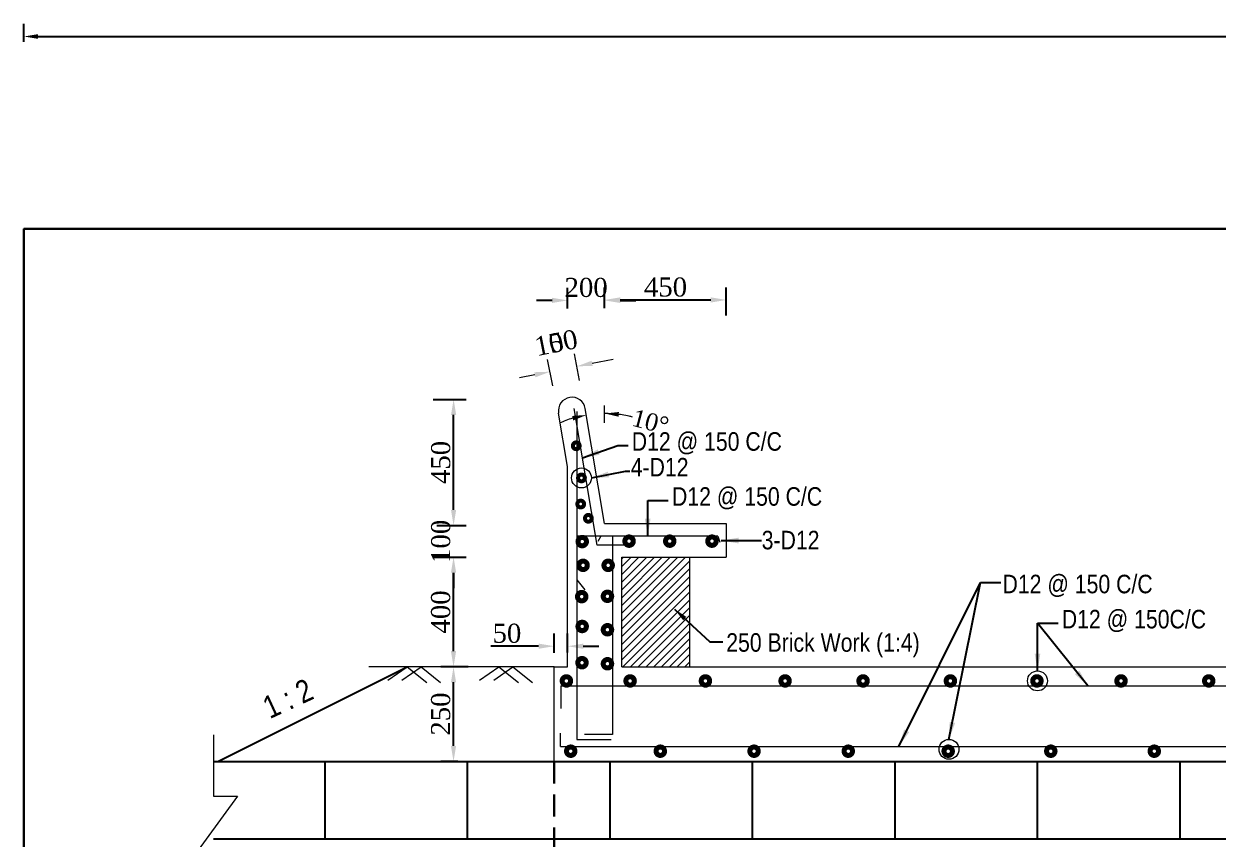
# Model space of a CAD drawing. Header units: metres. Extents: x -2434 to 11656, y -15288 to 8109.
# Drawn here: x 2314.7 to 2349.18, y -13475.91 to -13452.37 of the extents above; entities that cross this region are included whole.
import ezdxf

# ---------------------------------------------------------------- set-up
doc = ezdxf.new("R2010")
doc.units = ezdxf.units.M
doc.linetypes.add('DASHEDX2', pattern=[38.1, 25.4, -12.7])
doc.layers.add('Blocks', color=11, linetype='Continuous', lineweight=9)
doc.layers.add('Layer1', color=7, linetype='Continuous', lineweight=13)
doc.styles.get("Standard").update_dxf_attribs({"font": 'times.ttf'})
doc.styles.add('TIMES', font='ARIALN.TTF')
doc.dimstyles.get("Standard").update_dxf_attribs({"dimtxt": 0.5, "dimasz": 0.4075, "dimexe": 0.364, "dimexo": 0.219, "dimgap": 0.09, "dimtad": 0, "dimdec": 0, "dimlfac": 1000, "dimzin": 0, "dimdsep": 46, "dimtxsty": 'Standard', "dimcen": 0.09, "dimadec": 0, "dimazin": 0, "dimtfac": 1, "dimtdec": 0, "dimtofl": 0, "dimtmove": 0, "dimatfit": 3, "dimfxl": 1, "dimtolj": 1, "dimtzin": 0, "dimarcsym": 0})
pattern_1 = [(45, (3902.54013, -9633.53745), (-0.1122532015, 0.1122532015), [])]

# ---------------------------------------------------------------- blocks, each defined once
blk = doc.blocks.new('*D709')
at = {"layer": 'Defpoints', "color": 0, "lineweight": -3}
for p in [(2327.103, -13470.93), (2327.578, -13470.93), (2327.445, -13473.665)]:
    blk.add_point(p, dxfattribs=at)
at = {"layer": 'Layer1', "color": 0, "lineweight": -2}
for p, q in [((2327.359, -13470.93), (2326.739, -13470.93)), ((2327.226, -13473.665), (2326.739, -13473.665))]:
    blk.add_line(p, q, dxfattribs=at)
at = {"layer": 'Layer1', "color": 7, "lineweight": -2}
blk.add_line((2327.103, -13473.215), (2327.103, -13471.38), dxfattribs=at)
at = {"layer": 'Layer1', "color": 7, "lineweight": -3}
for points in [[(2327.028, -13471.38), (2327.178, -13471.38), (2327.103, -13470.93)], [(2327.028, -13473.215), (2327.178, -13473.215), (2327.103, -13473.665)]]:
    blk.add_solid(points, dxfattribs=at)
at = {"layer": 'Layer1', "color": 0, "lineweight": 13, "insert": (2326.733, -13472.297), "char_height": 0.55, "attachment_point": 5, "rotation": 90}
blk.add_mtext('\\A1;250', dxfattribs=at)
blk = doc.blocks.new('*D713')
at = {"layer": 'Defpoints', "color": 0, "lineweight": -3}
for p in [(2326.278, -13467.767), (2327.103, -13467.767), (2327.74, -13470.93)]:
    blk.add_point(p, dxfattribs=at)
at = {"layer": 'Layer1', "color": 0, "lineweight": -2}
for p, q in [((2326.497, -13467.767), (2327.467, -13467.767)), ((2327.521, -13470.93), (2326.739, -13470.93))]:
    blk.add_line(p, q, dxfattribs=at)
at = {"layer": 'Layer1', "color": 7, "lineweight": -2}
blk.add_line((2327.103, -13470.48), (2327.103, -13468.217), dxfattribs=at)
at = {"layer": 'Layer1', "color": 7, "lineweight": -3}
for points in [[(2327.028, -13468.217), (2327.178, -13468.217), (2327.103, -13467.767)], [(2327.028, -13470.48), (2327.178, -13470.48), (2327.103, -13470.93)]]:
    blk.add_solid(points, dxfattribs=at)
at = {"layer": 'Layer1', "color": 0, "lineweight": 13, "insert": (2326.733, -13469.349), "char_height": 0.55, "attachment_point": 5, "rotation": 90}
blk.add_mtext('\\A1;400', dxfattribs=at)
blk = doc.blocks.new('*D714')
at = {"layer": 'Defpoints', "color": 0, "lineweight": -3}
for p in [(2326.42, -13466.855), (2327.105, -13466.855), (2326.278, -13467.767)]:
    blk.add_point(p, dxfattribs=at)
at = {"layer": 'Layer1', "color": 7, "lineweight": -2}
for p, q in [((2327.105, -13466.405), (2327.105, -13465.955)), ((2327.105, -13468.217), (2327.105, -13468.667))]:
    blk.add_line(p, q, dxfattribs=at)
at = {"layer": 'Layer1', "color": 0, "lineweight": -2}
for p, q in [((2326.639, -13466.855), (2327.469, -13466.855)), ((2326.497, -13467.767), (2327.469, -13467.767))]:
    blk.add_line(p, q, dxfattribs=at)
at = {"layer": 'Layer1', "color": 7, "lineweight": -3}
for points in [[(2327.03, -13466.405), (2327.18, -13466.405), (2327.105, -13466.855)], [(2327.03, -13468.217), (2327.18, -13468.217), (2327.105, -13467.767)]]:
    blk.add_solid(points, dxfattribs=at)
at = {"layer": 'Layer1', "color": 0, "lineweight": 13, "insert": (2326.735, -13467.311), "char_height": 0.55, "attachment_point": 5, "rotation": 90}
blk.add_mtext('\\A1;100', dxfattribs=at)
blk = doc.blocks.new('*D715')
at = {"layer": 'Defpoints', "color": 0, "lineweight": -3}
for p in [(2326.294, -13463.211), (2327.105, -13463.211), (2326.4, -13466.855)]:
    blk.add_point(p, dxfattribs=at)
at = {"layer": 'Layer1', "color": 0, "lineweight": -2}
for p, q in [((2326.513, -13463.211), (2327.469, -13463.211)), ((2326.619, -13466.855), (2327.469, -13466.855))]:
    blk.add_line(p, q, dxfattribs=at)
at = {"layer": 'Layer1', "color": 7, "lineweight": -2}
blk.add_line((2327.105, -13466.405), (2327.105, -13463.661), dxfattribs=at)
at = {"layer": 'Layer1', "color": 7, "lineweight": -3}
for points in [[(2327.03, -13463.661), (2327.18, -13463.661), (2327.105, -13463.211)], [(2327.03, -13466.405), (2327.18, -13466.405), (2327.105, -13466.855)]]:
    blk.add_solid(points, dxfattribs=at)
at = {"layer": 'Layer1', "color": 0, "lineweight": 13, "insert": (2326.735, -13465.033), "char_height": 0.55, "attachment_point": 5, "rotation": 90}
blk.add_mtext('\\A1;450', dxfattribs=at)
blk = doc.blocks.new('*D716')
at = {"layer": 'Defpoints', "color": 0, "lineweight": -3}
for p in [(2334.98, -13460.342), (2331.467, -13460.798), (2334.98, -13461.012)]:
    blk.add_point(p, dxfattribs=at)
at = {"layer": 'Layer1', "color": 0, "lineweight": -2}
for p, q in [((2331.467, -13460.579), (2331.467, -13459.978)), ((2334.98, -13460.793), (2334.98, -13459.978))]:
    blk.add_line(p, q, dxfattribs=at)
at = {"layer": 'Layer1', "color": 7, "lineweight": -2}
blk.add_line((2331.917, -13460.342), (2334.53, -13460.342), dxfattribs=at)
at = {"layer": 'Layer1', "color": 7, "lineweight": -3}
for points in [[(2331.917, -13460.267), (2331.917, -13460.417), (2331.467, -13460.342)], [(2334.53, -13460.267), (2334.53, -13460.417), (2334.98, -13460.342)]]:
    blk.add_solid(points, dxfattribs=at)
at = {"layer": 'Layer1', "color": 0, "lineweight": 13, "insert": (2333.224, -13459.972), "char_height": 0.55, "attachment_point": 5}
blk.add_mtext('\\A1;450', dxfattribs=at)
blk = doc.blocks.new('*D717')
at = {"layer": 'Defpoints', "color": 0, "lineweight": -3}
for p in [(2330.398, -13470.338), (2330.007, -13470.744), (2330.398, -13470.737)]:
    blk.add_point(p, dxfattribs=at)
at = {"layer": 'Layer1', "color": 0, "lineweight": -2}
for p, q in [((2330.007, -13470.525), (2330.007, -13469.974)), ((2330.398, -13470.518), (2330.398, -13469.974))]:
    blk.add_line(p, q, dxfattribs=at)
at = {"layer": 'Layer1', "color": 7, "lineweight": -2}
for p, q in [((2329.557, -13470.338), (2328.183, -13470.338)), ((2330.848, -13470.338), (2331.298, -13470.338))]:
    blk.add_line(p, q, dxfattribs=at)
at = {"layer": 'Layer1', "color": 7, "lineweight": -3}
for points in [[(2329.557, -13470.263), (2329.557, -13470.413), (2330.007, -13470.338)], [(2330.848, -13470.263), (2330.848, -13470.413), (2330.398, -13470.338)]]:
    blk.add_solid(points, dxfattribs=at)
at = {"layer": 'Layer1', "color": 0, "lineweight": 13, "insert": (2328.645, -13469.968), "char_height": 0.55, "attachment_point": 5}
blk.add_mtext('\\A1;50', dxfattribs=at)
blk = doc.blocks.new('*D718')
at = {"layer": 'Defpoints', "color": 0, "lineweight": -3}
for p in [(2331.467, -13460.354), (2331.467, -13460.798), (2330.398, -13460.803)]:
    blk.add_point(p, dxfattribs=at)
at = {"layer": 'Layer1', "color": 0, "lineweight": -2}
for p, q in [((2330.398, -13460.584), (2330.398, -13459.99)), ((2331.467, -13460.579), (2331.467, -13459.99))]:
    blk.add_line(p, q, dxfattribs=at)
at = {"layer": 'Layer1', "color": 7, "lineweight": -2}
for p, q in [((2329.948, -13460.354), (2329.498, -13460.354)), ((2331.917, -13460.354), (2332.367, -13460.354))]:
    blk.add_line(p, q, dxfattribs=at)
at = {"layer": 'Layer1', "color": 7, "lineweight": -3}
for points in [[(2329.948, -13460.279), (2329.948, -13460.429), (2330.398, -13460.354)], [(2331.917, -13460.279), (2331.917, -13460.429), (2331.467, -13460.354)]]:
    blk.add_solid(points, dxfattribs=at)
at = {"layer": 'Layer1', "color": 0, "lineweight": 13, "insert": (2330.932, -13459.984), "char_height": 0.55, "attachment_point": 5}
blk.add_mtext('\\A1;200', dxfattribs=at)
blk = doc.blocks.new('*D724')
at = {"color": 0, "lineweight": -2, "ltscale": 0.5}
for p, q in [((2314.697, -13452.886), (2314.697, -13452.372)), ((2425.796, -13452.886), (2425.796, -13452.372)), ((2315.104, -13452.736), (2369.108, -13452.736)), ((2425.388, -13452.736), (2371.384, -13452.736))]:
    blk.add_line(p, q, dxfattribs=at)
at = {"color": 0, "linetype": 'Continuous', "lineweight": -3, "ltscale": 0.5}
for points in [[(2315.104, -13452.668), (2315.104, -13452.804), (2314.697, -13452.736)], [(2425.388, -13452.668), (2425.388, -13452.804), (2425.796, -13452.736)]]:
    blk.add_solid(points, dxfattribs=at)
at = {"layer": 'Defpoints', "color": 0, "linetype": 'Continuous', "lineweight": -3, "ltscale": 0.5}
for p in [(2425.796, -13452.736), (2314.697, -13458.292), (2425.796, -13458.292)]:
    blk.add_point(p, dxfattribs=at)
at = {"color": 0, "linetype": 'Continuous', "lineweight": -3, "ltscale": 0.5, "insert": (2370.246, -13452.736), "char_height": 0.5, "attachment_point": 5}
blk.add_mtext('\\A1;111099', dxfattribs=at)
blk = doc.blocks.new('*D747')
at = {"layer": 'Defpoints', "color": 0, "lineweight": -3}
for p in [(2327.103, -13470.93), (2327.578, -13470.93), (2327.445, -13473.665)]:
    blk.add_point(p, dxfattribs=at)
at = {"layer": 'Layer1', "color": 0, "lineweight": -2}
for p, q in [((2327.359, -13470.93), (2326.739, -13470.93)), ((2327.226, -13473.665), (2326.739, -13473.665))]:
    blk.add_line(p, q, dxfattribs=at)
at = {"layer": 'Layer1', "color": 7, "lineweight": -2}
blk.add_line((2327.103, -13473.215), (2327.103, -13471.38), dxfattribs=at)
at = {"layer": 'Layer1', "color": 7, "lineweight": -3}
for points in [[(2327.028, -13471.38), (2327.178, -13471.38), (2327.103, -13470.93)], [(2327.028, -13473.215), (2327.178, -13473.215), (2327.103, -13473.665)]]:
    blk.add_solid(points, dxfattribs=at)
at = {"layer": 'Layer1', "color": 0, "lineweight": 13, "insert": (2326.733, -13472.297), "char_height": 0.55, "attachment_point": 5, "rotation": 90}
blk.add_mtext('\\A1;250', dxfattribs=at)
blk = doc.blocks.new('*D751')
at = {"layer": 'Defpoints', "color": 0, "lineweight": -3}
for p in [(2326.278, -13467.767), (2327.103, -13467.767), (2327.74, -13470.93)]:
    blk.add_point(p, dxfattribs=at)
at = {"layer": 'Layer1', "color": 0, "lineweight": -2}
for p, q in [((2326.497, -13467.767), (2327.467, -13467.767)), ((2327.521, -13470.93), (2326.739, -13470.93))]:
    blk.add_line(p, q, dxfattribs=at)
at = {"layer": 'Layer1', "color": 7, "lineweight": -2}
blk.add_line((2327.103, -13470.48), (2327.103, -13468.217), dxfattribs=at)
at = {"layer": 'Layer1', "color": 7, "lineweight": -3}
for points in [[(2327.028, -13468.217), (2327.178, -13468.217), (2327.103, -13467.767)], [(2327.028, -13470.48), (2327.178, -13470.48), (2327.103, -13470.93)]]:
    blk.add_solid(points, dxfattribs=at)
at = {"layer": 'Layer1', "color": 0, "lineweight": 13, "insert": (2326.733, -13469.349), "char_height": 0.55, "attachment_point": 5, "rotation": 90}
blk.add_mtext('\\A1;400', dxfattribs=at)
blk = doc.blocks.new('*D752')
at = {"layer": 'Defpoints', "color": 0, "lineweight": -3}
for p in [(2326.42, -13466.855), (2327.105, -13466.855), (2326.278, -13467.767)]:
    blk.add_point(p, dxfattribs=at)
at = {"layer": 'Layer1', "color": 7, "lineweight": -2}
for p, q in [((2327.105, -13466.405), (2327.105, -13465.955)), ((2327.105, -13468.217), (2327.105, -13468.667))]:
    blk.add_line(p, q, dxfattribs=at)
at = {"layer": 'Layer1', "color": 0, "lineweight": -2}
for p, q in [((2326.639, -13466.855), (2327.469, -13466.855)), ((2326.497, -13467.767), (2327.469, -13467.767))]:
    blk.add_line(p, q, dxfattribs=at)
at = {"layer": 'Layer1', "color": 7, "lineweight": -3}
for points in [[(2327.03, -13466.405), (2327.18, -13466.405), (2327.105, -13466.855)], [(2327.03, -13468.217), (2327.18, -13468.217), (2327.105, -13467.767)]]:
    blk.add_solid(points, dxfattribs=at)
at = {"layer": 'Layer1', "color": 0, "lineweight": 13, "insert": (2326.735, -13467.311), "char_height": 0.55, "attachment_point": 5, "rotation": 90}
blk.add_mtext('\\A1;100', dxfattribs=at)
blk = doc.blocks.new('*D753')
at = {"layer": 'Defpoints', "color": 0, "lineweight": -3}
for p in [(2326.294, -13463.211), (2327.105, -13463.211), (2326.4, -13466.855)]:
    blk.add_point(p, dxfattribs=at)
at = {"layer": 'Layer1', "color": 0, "lineweight": -2}
for p, q in [((2326.513, -13463.211), (2327.469, -13463.211)), ((2326.619, -13466.855), (2327.469, -13466.855))]:
    blk.add_line(p, q, dxfattribs=at)
at = {"layer": 'Layer1', "color": 7, "lineweight": -2}
blk.add_line((2327.105, -13466.405), (2327.105, -13463.661), dxfattribs=at)
at = {"layer": 'Layer1', "color": 7, "lineweight": -3}
for points in [[(2327.03, -13463.661), (2327.18, -13463.661), (2327.105, -13463.211)], [(2327.03, -13466.405), (2327.18, -13466.405), (2327.105, -13466.855)]]:
    blk.add_solid(points, dxfattribs=at)
at = {"layer": 'Layer1', "color": 0, "lineweight": 13, "insert": (2326.735, -13465.033), "char_height": 0.55, "attachment_point": 5, "rotation": 90}
blk.add_mtext('\\A1;450', dxfattribs=at)
blk = doc.blocks.new('*D754')
at = {"layer": 'Defpoints', "color": 0, "lineweight": -3}
for p in [(2334.98, -13460.342), (2331.467, -13460.798), (2334.98, -13461.012)]:
    blk.add_point(p, dxfattribs=at)
at = {"layer": 'Layer1', "color": 0, "lineweight": -2}
for p, q in [((2331.467, -13460.579), (2331.467, -13459.978)), ((2334.98, -13460.793), (2334.98, -13459.978))]:
    blk.add_line(p, q, dxfattribs=at)
at = {"layer": 'Layer1', "color": 7, "lineweight": -2}
blk.add_line((2331.917, -13460.342), (2334.53, -13460.342), dxfattribs=at)
at = {"layer": 'Layer1', "color": 7, "lineweight": -3}
for points in [[(2331.917, -13460.267), (2331.917, -13460.417), (2331.467, -13460.342)], [(2334.53, -13460.267), (2334.53, -13460.417), (2334.98, -13460.342)]]:
    blk.add_solid(points, dxfattribs=at)
at = {"layer": 'Layer1', "color": 0, "lineweight": 13, "insert": (2333.224, -13459.972), "char_height": 0.55, "attachment_point": 5}
blk.add_mtext('\\A1;450', dxfattribs=at)
blk = doc.blocks.new('*D756')
at = {"layer": 'Defpoints', "color": 0, "lineweight": -3}
for p in [(2330.398, -13470.338), (2330.007, -13470.744), (2330.398, -13470.737)]:
    blk.add_point(p, dxfattribs=at)
at = {"layer": 'Layer1', "color": 0, "lineweight": -2}
for p, q in [((2330.007, -13470.525), (2330.007, -13469.974)), ((2330.398, -13470.518), (2330.398, -13469.974))]:
    blk.add_line(p, q, dxfattribs=at)
at = {"layer": 'Layer1', "color": 7, "lineweight": -2}
for p, q in [((2329.557, -13470.338), (2328.183, -13470.338)), ((2330.848, -13470.338), (2331.298, -13470.338))]:
    blk.add_line(p, q, dxfattribs=at)
at = {"layer": 'Layer1', "color": 7, "lineweight": -3}
for points in [[(2329.557, -13470.263), (2329.557, -13470.413), (2330.007, -13470.338)], [(2330.848, -13470.263), (2330.848, -13470.413), (2330.398, -13470.338)]]:
    blk.add_solid(points, dxfattribs=at)
at = {"layer": 'Layer1', "color": 0, "lineweight": 13, "insert": (2328.645, -13469.968), "char_height": 0.55, "attachment_point": 5}
blk.add_mtext('\\A1;50', dxfattribs=at)
blk = doc.blocks.new('*D757')
at = {"layer": 'Defpoints', "color": 0, "lineweight": -3}
for p in [(2331.467, -13460.354), (2331.467, -13460.798), (2330.398, -13460.803)]:
    blk.add_point(p, dxfattribs=at)
at = {"layer": 'Layer1', "color": 0, "lineweight": -2}
for p, q in [((2330.398, -13460.584), (2330.398, -13459.99)), ((2331.467, -13460.579), (2331.467, -13459.99))]:
    blk.add_line(p, q, dxfattribs=at)
at = {"layer": 'Layer1', "color": 7, "lineweight": -2}
for p, q in [((2329.948, -13460.354), (2329.498, -13460.354)), ((2331.917, -13460.354), (2332.367, -13460.354))]:
    blk.add_line(p, q, dxfattribs=at)
at = {"layer": 'Layer1', "color": 7, "lineweight": -3}
for points in [[(2329.948, -13460.279), (2329.948, -13460.429), (2330.398, -13460.354)], [(2331.917, -13460.279), (2331.917, -13460.429), (2331.467, -13460.354)]]:
    blk.add_solid(points, dxfattribs=at)
at = {"layer": 'Layer1', "color": 0, "lineweight": 13, "insert": (2330.932, -13459.984), "char_height": 0.55, "attachment_point": 5}
blk.add_mtext('\\A1;200', dxfattribs=at)
blk = doc.blocks.new('*D763')
at = {"color": 0, "lineweight": -2, "ltscale": 0.5}
for p, q in [((2314.697, -13452.886), (2314.697, -13452.372)), ((2425.796, -13452.886), (2425.796, -13452.372)), ((2315.104, -13452.736), (2369.108, -13452.736)), ((2425.388, -13452.736), (2371.384, -13452.736))]:
    blk.add_line(p, q, dxfattribs=at)
at = {"color": 0, "linetype": 'Continuous', "lineweight": -3, "ltscale": 0.5}
for points in [[(2315.104, -13452.668), (2315.104, -13452.804), (2314.697, -13452.736)], [(2425.388, -13452.668), (2425.388, -13452.804), (2425.796, -13452.736)]]:
    blk.add_solid(points, dxfattribs=at)
at = {"layer": 'Defpoints', "color": 0, "linetype": 'Continuous', "lineweight": -3, "ltscale": 0.5}
for p in [(2425.796, -13452.736), (2314.697, -13458.292), (2425.796, -13458.292)]:
    blk.add_point(p, dxfattribs=at)
at = {"color": 0, "linetype": 'Continuous', "lineweight": -3, "ltscale": 0.5, "insert": (2370.246, -13452.736), "char_height": 0.5, "attachment_point": 5}
blk.add_mtext('\\A1;111099', dxfattribs=at)

msp = doc.modelspace()

# ---------------------------------------------------------------- hatches: boundary and pattern name
at = {"layer": 'Layer1', "lineweight": 5}
h = msp.add_hatch(dxfattribs=at)
h.set_pattern_fill('LINE', scale=0.05, angle=45, style=0)
h.set_pattern_definition(pattern_1)
h.paths.add_polyline_path([(2331.960361, -13470.930297), (2333.913486, -13470.930297), (2333.913486, -13467.766991), (2331.960361, -13467.766991)])
h = msp.add_hatch(dxfattribs=at)
h.set_pattern_fill('LINE', scale=0.05, angle=45, style=0)
h.set_pattern_definition(pattern_1)
h.paths.add_polyline_path([(2331.960361, -13470.930297), (2333.913486, -13470.930297), (2333.913486, -13467.766991), (2331.960361, -13467.766991)])

# ---------------------------------------------------------------- linework, layer by layer
at = {"color": 0, "linetype": 'Continuous', "lineweight": -3, "ltscale": 0.5}
for p, q in [((2320.295188, -13473.664672), (2325.763938, -13470.930297)), ((2320.17015, -13473.664672), (2368.414246, -13473.664672)), ((2320.17015, -13473.664672), (2368.414246, -13473.664672)), ((2323.38352, -13473.664672), (2323.38352, -13475.901943)), ((2323.38352, -13473.664672), (2323.38352, -13475.901943)), ((2327.498688, -13473.664672), (2327.498688, -13475.901943)), ((2327.498688, -13473.664672), (2327.498688, -13475.901943)), ((2331.613855, -13473.664672), (2331.613855, -13475.901943)), ((2331.613855, -13473.664672), (2331.613855, -13475.901943)), ((2335.729023, -13473.664672), (2335.729023, -13475.901943)), ((2335.729023, -13473.664672), (2335.729023, -13475.901943)), ((2339.844191, -13473.664672), (2339.844191, -13475.901943)), ((2339.844191, -13473.664672), (2339.844191, -13475.901943)), ((2343.959359, -13473.664672), (2343.959359, -13475.901943)), ((2343.959359, -13473.664672), (2343.959359, -13475.901943)), ((2348.074527, -13473.664672), (2348.074527, -13475.901943)), ((2348.074527, -13473.664672), (2348.074527, -13475.901943)), ((2320.17015, -13475.901943), (2368.506309, -13475.901943)), ((2320.17015, -13475.901943), (2368.506309, -13475.901943))]:
    msp.add_line(p, q, dxfattribs=at)
at = {"layer": 'Blocks', "color": 0, "linetype": 'ByBlock', "lineweight": 13, "ltscale": 0.5}
for p, q in [((2331.466982, -13463.893363), (2331.466982, -13463.391841)), ((2331.466982, -13463.893363), (2331.466982, -13463.391841)), ((2330.668022, -13463.564281), (2330.668022, -13473.032096)), ((2330.668022, -13463.564281), (2330.668022, -13473.032096)), ((2334.980227, -13466.794968), (2334.980227, -13467.766991)), ((2334.980227, -13466.794968), (2334.980227, -13467.766991)), ((2334.739094, -13467.160598), (2330.668022, -13467.160598)), ((2334.739094, -13467.160598), (2330.668022, -13467.160598)), ((2331.358215, -13467.160598), (2331.267895, -13467.310719)), ((2331.358215, -13467.160598), (2331.267895, -13467.310719)), ((2331.697068, -13467.160598), (2331.697068, -13472.88869)), ((2331.697068, -13467.160598), (2331.697068, -13472.88869)), ((2334.739094, -13467.160598), (2334.78879, -13467.331123)), ((2334.739094, -13467.160598), (2334.78879, -13467.331123)), ((2332.259645, -13467.418238), (2331.247699, -13467.418238)), ((2332.259645, -13467.418238), (2331.247699, -13467.418238)), ((2333.915287, -13467.766991), (2333.915287, -13470.930297)), ((2333.915287, -13467.766991), (2333.915287, -13470.930297)), ((2330.668022, -13468.421438), (2330.894332, -13468.70797)), ((2330.668022, -13468.421438), (2330.894332, -13468.70797)), ((2330.007236, -13470.930297), (2324.658641, -13470.930297)), ((2330.007236, -13470.930297), (2324.658641, -13470.930297)), ((2330.196952, -13471.485326), (2330.196952, -13472.136214)), ((2330.196952, -13471.485326), (2330.196952, -13472.136214)), ((2330.189511, -13473.228794), (2330.189511, -13472.851327)), ((2330.189511, -13473.228794), (2330.189511, -13472.851327)), ((2330.668022, -13473.032096), (2331.655425, -13473.032096)), ((2330.668022, -13473.032096), (2331.655425, -13473.032096)), ((2331.697068, -13472.88869), (2330.883628, -13472.88869)), ((2331.697068, -13472.88869), (2330.883628, -13472.88869))]:
    msp.add_line(p, q, dxfattribs=at)
for points in [[(2325.208359, -13471.316522), (2325.763938, -13470.930297), (2326.33068, -13471.383113)], [(2325.208359, -13471.316522), (2325.763938, -13470.930297), (2326.33068, -13471.383113)], [(2325.608376, -13471.316522), (2326.163956, -13470.930297), (2326.730698, -13471.383113)], [(2325.608376, -13471.316522), (2326.163956, -13470.930297), (2326.730698, -13471.383113)], [(2327.85307, -13471.316522), (2328.408649, -13470.930297), (2328.975391, -13471.383113)], [(2327.85307, -13471.316522), (2328.408649, -13470.930297), (2328.975391, -13471.383113)], [(2328.26425, -13471.316522), (2328.819829, -13470.930297), (2329.386571, -13471.383113)], [(2328.26425, -13471.316522), (2328.819829, -13470.930297), (2329.386571, -13471.383113)]]:
    msp.add_lwpolyline(points, dxfattribs=at)
at = {"layer": 'Blocks', "color": 0, "lineweight": 13, "ltscale": 0.05}
msp.add_lwpolyline([(2320.17015, -13472.901241), (2320.17015, -13474.671413), (2320.862694, -13474.671413), (2319.469219, -13476.585281), (2320.17015, -13476.585281), (2320.17015, -13480.691074)], dxfattribs=at)
msp.add_lwpolyline([(2320.17015, -13472.901241), (2320.17015, -13474.671413), (2320.862694, -13474.671413), (2319.469219, -13476.585281), (2320.17015, -13476.585281), (2320.17015, -13480.691074)], dxfattribs=at)
at = {"layer": 'Blocks', "color": 0, "linetype": 'ByBlock', "lineweight": 13, "ltscale": 0.5}
for centre in [(2330.797296, -13465.479724), (2330.797296, -13465.479724), (2343.965556, -13471.338367), (2343.965556, -13471.338367), (2341.409715, -13473.314269), (2341.409715, -13473.314269)]:
    msp.add_circle(centre, 0.287312, dxfattribs=at)
for start, end in [(106.9136152, 114.2699314), (106.9136152, 114.2699314), (75.2568308, 90), (75.2568308, 90), (75.2873677, 82.6436838), (75.2873677, 82.6436838)]:
    msp.add_arc((2331.466982, -13466.794968), 3.176056, start, end, dxfattribs=at)
for points in [[(2330.527424, -13463.690181), (2330.558523, -13463.822407), (2330.939649, -13463.662996)], [(2330.527424, -13463.690181), (2330.558523, -13463.822407), (2330.939649, -13463.662996)], [(2331.869286, -13463.712831), (2331.878, -13463.577277), (2331.466982, -13463.618912)], [(2331.869286, -13463.712831), (2331.878, -13463.577277), (2331.466982, -13463.618912)]]:
    msp.add_solid(points, dxfattribs=at)
at = {"layer": 'Layer1', "color": 7, "lineweight": 13}
for p, q in [((2329.974719, -13462.824443), (2329.821034, -13462.056434)), ((2329.974719, -13462.824443), (2329.821034, -13462.056434)), ((2330.744872, -13462.662726), (2330.59265, -13461.902028)), ((2330.744872, -13462.662726), (2330.59265, -13461.902028)), ((2331.105326, -13462.170653), (2331.717193, -13462.048214)), ((2331.105326, -13462.170653), (2331.717193, -13462.048214)), ((2329.451206, -13462.501657), (2329.009953, -13462.589955)), ((2329.451206, -13462.501657), (2329.009953, -13462.589955)), ((2331.247699, -13467.418238), (2330.584123, -13463.477085)), ((2331.247699, -13467.418238), (2330.584123, -13463.477085)), ((2331.466982, -13466.794968), (2330.908347, -13463.477085)), ((2331.466982, -13466.794968), (2330.908347, -13463.477085)), ((2330.397861, -13465.150533), (2330.137941, -13463.606799)), ((2330.397861, -13465.150533), (2330.137941, -13463.606799)), ((2330.397861, -13470.930297), (2330.397861, -13465.150533)), ((2330.397861, -13470.930297), (2330.397861, -13465.150533)), ((2331.466982, -13466.794968), (2334.980227, -13466.794968)), ((2331.466982, -13466.794968), (2334.980227, -13466.794968)), ((2331.960361, -13467.766991), (2334.980227, -13467.766991)), ((2331.960361, -13470.930297), (2331.960361, -13467.766991)), ((2331.960361, -13467.766991), (2334.980227, -13467.766991)), ((2331.960361, -13470.930297), (2331.960361, -13467.766991)), ((2330.007236, -13470.930297), (2330.397861, -13470.930297)), ((2330.007236, -13473.664672), (2330.007236, -13470.930297)), ((2330.007236, -13470.930297), (2330.397861, -13470.930297)), ((2330.007236, -13473.664672), (2330.007236, -13470.930297)), ((2331.960361, -13470.930297), (2356.179111, -13470.930297)), ((2331.960361, -13470.930297), (2356.179111, -13470.930297)), ((2330.196952, -13471.485326), (2357.914248, -13471.485326)), ((2330.196952, -13471.485326), (2357.914248, -13471.485326)), ((2330.189511, -13473.228794), (2357.906908, -13473.228794)), ((2330.189511, -13473.228794), (2357.906908, -13473.228794)), ((2330.007236, -13473.664672), (2358.132236, -13473.664672)), ((2330.007236, -13473.664672), (2358.132236, -13473.664672))]:
    msp.add_line(p, q, dxfattribs=at)
at = {"layer": 'Layer1', "color": 7, "linetype": 'DASHEDX2', "lineweight": 30, "ltscale": 0.025}
msp.add_line((2330.007236, -13473.664672), (2330.007236, -13480.63285), dxfattribs=at)
msp.add_line((2330.007236, -13473.664672), (2330.007236, -13480.63285), dxfattribs=at)
at = {"layer": 'Layer1', "color": 7, "lineweight": 30}
msp.add_lwpolyline([(2402.153521, -13535.653562), (2314.696582, -13535.653562), (2314.696582, -13458.291817), (2425.795662, -13458.291817), (2425.795662, -13519.176752), (2425.795662, -13533.131332), (2425.795662, -13535.653562)], close=True, dxfattribs=at)
msp.add_lwpolyline([(2402.153521, -13535.653562), (2314.696582, -13535.653562), (2314.696582, -13458.291817), (2425.795662, -13458.291817), (2425.795662, -13519.176752), (2425.795662, -13533.131332), (2425.795662, -13535.653562)], close=True, dxfattribs=at)
at = {"layer": 'Layer1', "color": 7, "lineweight": 13}
for points, const_width in [([(2330.705068, -13464.551967, -1), (2330.588287, -13464.551967, -1)], 0.194634), ([(2330.705068, -13464.551967, -1), (2330.588287, -13464.551967, -1)], 0.194634), ([(2330.855686, -13465.479724, -1), (2330.738905, -13465.479724, -1)], 0.194634), ([(2330.855686, -13465.479724, -1), (2330.738905, -13465.479724, -1)], 0.194634), ([(2330.834696, -13466.233573, -1), (2330.717916, -13466.233573, -1)], 0.194634), ([(2330.834696, -13466.233573, -1), (2330.717916, -13466.233573, -1)], 0.194634), ([(2331.055714, -13466.645588, -1), (2330.938934, -13466.645588, -1)], 0.194634), ([(2331.055714, -13466.645588, -1), (2330.938934, -13466.645588, -1)], 0.194634), ([(2330.89251, -13467.317501, -1), (2330.746534, -13467.317501, -1)], 0.243292), ([(2330.89251, -13467.317501, -1), (2330.746534, -13467.317501, -1)], 0.243292), ([(2332.245626, -13467.305125, -1), (2332.09965, -13467.305125, -1)], 0.243292), ([(2332.245626, -13467.305125, -1), (2332.09965, -13467.305125, -1)], 0.243292), ([(2333.419071, -13467.305125, -1), (2333.273095, -13467.305125, -1)], 0.243292), ([(2333.419071, -13467.305125, -1), (2333.273095, -13467.305125, -1)], 0.243292), ([(2334.638338, -13467.305125, -1), (2334.492363, -13467.305125, -1)], 0.243292), ([(2334.638338, -13467.305125, -1), (2334.492363, -13467.305125, -1)], 0.243292), ([(2330.917587, -13468.003233, -1), (2330.771612, -13468.003233, -1)], 0.243292), ([(2330.917587, -13468.003233, -1), (2330.771612, -13468.003233, -1)], 0.243292), ([(2331.641625, -13468.003233, -1), (2331.495649, -13468.003233, -1)], 0.243292), ([(2331.641625, -13468.003233, -1), (2331.495649, -13468.003233, -1)], 0.243292), ([(2330.877524, -13468.906325, -1), (2330.731549, -13468.906325, -1)], 0.243292), ([(2330.877524, -13468.906325, -1), (2330.731549, -13468.906325, -1)], 0.243292), ([(2331.620981, -13468.897135, -1), (2331.475006, -13468.897135, -1)], 0.243292), ([(2331.620981, -13468.897135, -1), (2331.475006, -13468.897135, -1)], 0.243292), ([(2330.890777, -13469.768331, -1), (2330.744801, -13469.768331, -1)], 0.243292), ([(2330.890777, -13469.768331, -1), (2330.744801, -13469.768331, -1)], 0.243292), ([(2331.620981, -13469.863225, -1), (2331.475006, -13469.863225, -1)], 0.243292), ([(2331.620981, -13469.863225, -1), (2331.475006, -13469.863225, -1)], 0.243292), ([(2330.885884, -13470.814765, -1), (2330.739908, -13470.814765, -1)], 0.243292), ([(2330.885884, -13470.814765, -1), (2330.739908, -13470.814765, -1)], 0.243292), ([(2331.620981, -13470.844682, -1), (2331.475006, -13470.844682, -1)], 0.243292), ([(2331.620981, -13470.844682, -1), (2331.475006, -13470.844682, -1)], 0.243292), ([(2330.435609, -13471.340285, -1), (2330.289634, -13471.340285, -1)], 0.243292), ([(2330.435609, -13471.340285, -1), (2330.289634, -13471.340285, -1)], 0.243292), ([(2332.275138, -13471.340285, -1), (2332.129162, -13471.340285, -1)], 0.243292), ([(2332.275138, -13471.340285, -1), (2332.129162, -13471.340285, -1)], 0.243292), ([(2334.4499, -13471.340285, -1), (2334.303924, -13471.340285, -1)], 0.243292), ([(2334.4499, -13471.340285, -1), (2334.303924, -13471.340285, -1)], 0.243292), ([(2336.750152, -13471.340285, -1), (2336.604176, -13471.340285, -1)], 0.243292), ([(2336.750152, -13471.340285, -1), (2336.604176, -13471.340285, -1)], 0.243292), ([(2339.001522, -13471.340285, -1), (2338.855547, -13471.340285, -1)], 0.243292), ([(2339.001522, -13471.340285, -1), (2338.855547, -13471.340285, -1)], 0.243292), ([(2341.523496, -13471.340285, -1), (2341.377521, -13471.340285, -1)], 0.243292), ([(2341.523496, -13471.340285, -1), (2341.377521, -13471.340285, -1)], 0.243292), ([(2344.02289, -13471.340285, -1), (2343.876914, -13471.340285, -1)], 0.243292), ([(2344.02289, -13471.340285, -1), (2343.876914, -13471.340285, -1)], 0.243292), ([(2346.450874, -13471.340285, -1), (2346.304898, -13471.340285, -1)], 0.243292), ([(2346.450874, -13471.340285, -1), (2346.304898, -13471.340285, -1)], 0.243292), ([(2348.983806, -13471.340285, -1), (2348.83783, -13471.340285, -1)], 0.243292), ([(2348.983806, -13471.340285, -1), (2348.83783, -13471.340285, -1)], 0.243292), ([(2330.560029, -13473.369164, -1), (2330.414053, -13473.369164, -1)], 0.243292), ([(2330.560029, -13473.369164, -1), (2330.414053, -13473.369164, -1)], 0.243292), ([(2333.147143, -13473.369164, -1), (2333.001167, -13473.369164, -1)], 0.243292), ([(2333.147143, -13473.369164, -1), (2333.001167, -13473.369164, -1)], 0.243292), ([(2335.853987, -13473.369164, -1), (2335.708011, -13473.369164, -1)], 0.243292), ([(2335.853987, -13473.369164, -1), (2335.708011, -13473.369164, -1)], 0.243292), ([(2338.575102, -13473.369164, -1), (2338.429127, -13473.369164, -1)], 0.243292), ([(2338.575102, -13473.369164, -1), (2338.429127, -13473.369164, -1)], 0.243292), ([(2341.45963, -13473.369164, -1), (2341.313654, -13473.369164, -1)], 0.243292), ([(2341.45963, -13473.369164, -1), (2341.313654, -13473.369164, -1)], 0.243292), ([(2344.422601, -13473.369164, -1), (2344.276626, -13473.369164, -1)], 0.243292), ([(2344.422601, -13473.369164, -1), (2344.276626, -13473.369164, -1)], 0.243292), ([(2347.411618, -13473.369164, -1), (2347.265643, -13473.369164, -1)], 0.243292), ([(2347.411618, -13473.369164, -1), (2347.265643, -13473.369164, -1)], 0.243292)]:
    msp.add_lwpolyline(points, format="xyb", close=True, dxfattribs=dict(at, const_width=const_width))
msp.add_arc((2330.523144, -13463.541942), 0.390625, 9.5572991, 189.5572991, dxfattribs=at)
msp.add_arc((2330.523144, -13463.541942), 0.390625, 9.5572991, 189.5572991, dxfattribs=at)
for points in [[(2331.090609, -13462.097111), (2331.120042, -13462.244195), (2330.664074, -13462.258952)], [(2331.090609, -13462.097111), (2331.120042, -13462.244195), (2330.664074, -13462.258952)], [(2329.436489, -13462.428115), (2329.465922, -13462.575199), (2329.892458, -13462.413358)], [(2329.436489, -13462.428115), (2329.465922, -13462.575199), (2329.892458, -13462.413358)]]:
    msp.add_solid(points, dxfattribs=at)

# ---------------------------------------------------------------- texts
at = {"layer": 'Blocks', "color": 0, "linetype": 'ByBlock', "lineweight": 13}
msp.add_text('10° ', height=0.5, rotation=345.2568308, dxfattribs=at).set_placement((2332.216093, -13463.961952))
msp.add_text('10° ', height=0.5, rotation=345.2568308, dxfattribs=at).set_placement((2332.216093, -13463.961952))
at = {"layer": 'Layer1', "color": 7, "lineweight": 13, "insert": (2330.064053, -13461.577586), "char_height": 0.55, "attachment_point": 5, "rotation": 11.3158973}
for s in ['\\A1;150', '\\A1;100']:
    msp.add_mtext(s, dxfattribs=at)
at = {"layer": 'Layer1', "color": 7, "lineweight": 13, "char_height": 0.5352435, "width": 5.87162151, "attachment_point": 1, "style": 'TIMES'}
for s, insert in [('D12 @ 150 C/C', (2332.249778, -13464.159442)), ('D12 @ 150 C/C', (2332.249778, -13464.159442)), ('4-D12', (2332.219247, -13464.901975)), ('4-D12', (2332.219247, -13464.901975)), ('D12 @ 150 C/C', (2333.411653, -13465.747174)), ('D12 @ 150 C/C', (2333.411653, -13465.747174)), ('3-D12', (2336.001482, -13467.005958)), ('3-D12', (2336.001482, -13467.005958)), ('D12 @ 150 C/C', (2342.955696, -13468.274878)), ('D12 @ 150 C/C', (2342.955696, -13468.274878)), ('D12 @ 150C/C', (2344.66798, -13469.288593)), ('D12 @ 150C/C', (2344.66798, -13469.288593)), ('250 Brick Work (1:4)', (2334.977534, -13469.962454)), ('250 Brick Work (1:4)', (2334.977534, -13469.962454))]:
    msp.add_mtext(s, dxfattribs=dict(at, insert=insert))
at = {"layer": 'Layer1', "color": 7, "lineweight": 30, "insert": (2321.52433, -13471.855133), "char_height": 0.65, "width": 11.06858846, "attachment_point": 1, "rotation": 24.7876282, "style": 'TIMES'}
msp.add_mtext('1 : 2', dxfattribs=at)

# ---------------------------------------------------------------- dimensions: what is measured, and where the dimension line sits
at = {"color": 0, "linetype": 'Continuous', "lineweight": -3, "ltscale": 0.5}
for picture in ['*D724', '*D763']:
    dim = msp.add_linear_dim(base=(2425.795662, -13452.735914), p1=(2314.696582, -13458.291817), p2=(2425.795662, -13458.291817), dimstyle='Standard', override={"dimfxl": 0.15, "dimfxlon": 1}, dxfattribs=at)
    dim.commit()
    dim.dimension.update_dxf_attribs({"geometry": picture, "text_midpoint": (2370.246122, -13452.735914)})
at = {"layer": 'Layer1', "color": 7, "lineweight": 13}
for base, p1, p2, text, picture, middle in [((2331.466982, -13460.353529), (2330.397861, -13460.802961), (2331.466982, -13460.797946), '200', '*D718', (2330.932422, -13460.353529)), ((2331.466982, -13460.353529), (2330.397861, -13460.802961), (2331.466982, -13460.797946), '200', '*D757', (2330.932422, -13460.353529)), ((2330.397861, -13470.338148), (2330.007236, -13470.744082), (2330.397861, -13470.737238), '50', '*D717', (2328.645084, -13470.338148)), ((2330.397861, -13470.338148), (2330.007236, -13470.744082), (2330.397861, -13470.737238), '50', '*D756', (2328.645084, -13470.338148))]:
    dim = msp.add_linear_dim(base=base, p1=p1, p2=p2, text=text, dimstyle='Standard', override={"dimtxt": 0.55, "dimasz": 0.45, "dimtad": 1, "dimdec": 2, "dimrnd": 0.002, "dimpost": 'm', "dimcen": 0.05, "dimclrd": 7, "dimadec": 1, "dimtdec": 2, "dimfrac": 2}, dxfattribs=at)
    dim.commit()
    dim.dimension.update_dxf_attribs({"geometry": picture, "text_midpoint": middle, "dimtype": 160})
for picture in ['*D716', '*D754']:
    dim = msp.add_linear_dim(base=(2334.980227, -13460.341804), p1=(2331.466982, -13460.797946), p2=(2334.980227, -13461.01227), text='450', dimstyle='Standard', override={"dimtxt": 0.55, "dimasz": 0.45, "dimtad": 1, "dimdec": 2, "dimrnd": 0.002, "dimpost": 'm', "dimcen": 0.05, "dimclrd": 7, "dimadec": 1, "dimtdec": 2, "dimfrac": 2}, dxfattribs=at)
    dim.commit()
    dim.dimension.update_dxf_attribs({"geometry": picture, "text_midpoint": (2333.223605, -13459.972046)})
for base, p1, p2, text, picture, middle in [((2327.105006, -13463.211073), (2326.399566, -13466.854724), (2326.294006, -13463.211073), '450', '*D715', (2326.735248, -13465.032898)), ((2327.105006, -13463.211073), (2326.399566, -13466.854724), (2326.294006, -13463.211073), '450', '*D753', (2326.735248, -13465.032898)), ((2327.102797, -13467.766991), (2327.739711, -13470.930297), (2326.277573, -13467.766991), '400', '*D713', (2326.733038, -13469.348644)), ((2327.102797, -13467.766991), (2327.739711, -13470.930297), (2326.277573, -13467.766991), '400', '*D751', (2326.733038, -13469.348644)), ((2327.102797, -13470.930297), (2327.444575, -13473.664672), (2327.577791, -13470.930297), '250', '*D709', (2326.733038, -13472.297484)), ((2327.102797, -13470.930297), (2327.444575, -13473.664672), (2327.577791, -13470.930297), '250', '*D747', (2326.733038, -13472.297484))]:
    dim = msp.add_linear_dim(base=base, p1=p1, p2=p2, angle=90, text=text, dimstyle='Standard', override={"dimtxt": 0.55, "dimasz": 0.45, "dimtad": 1, "dimdec": 2, "dimrnd": 0.002, "dimpost": 'm', "dimcen": 0.05, "dimclrd": 7, "dimadec": 1, "dimtdec": 2, "dimfrac": 2}, dxfattribs=at)
    dim.commit()
    dim.dimension.update_dxf_attribs({"geometry": picture, "text_midpoint": middle})
for picture in ['*D714', '*D752']:
    dim = msp.add_linear_dim(base=(2327.105006, -13466.854724), p1=(2326.277573, -13467.766991), p2=(2326.420209, -13466.854724), angle=90, text='100', dimstyle='Standard', override={"dimtxt": 0.55, "dimasz": 0.45, "dimtad": 1, "dimdec": 2, "dimrnd": 0.002, "dimpost": 'm', "dimcen": 0.05, "dimclrd": 7, "dimadec": 1, "dimtdec": 2, "dimfrac": 2}, dxfattribs=at)
    dim.commit()
    dim.dimension.update_dxf_attribs({"geometry": picture, "text_midpoint": (2327.105006, -13467.310857), "dimtype": 160})

# ---------------------------------------------------------------- leaders
at = {"layer": 'Blocks', "color": 0, "linetype": 'ByBlock', "lineweight": 13, "ltscale": 0.5}
msp.add_leader([(2333.481293, -13469.264526), (2334.508776, -13470.215359), (2334.877989, -13470.215359)], dimstyle='Standard', override={"dimgap": 0.09, "dimtad": 0, "dimdec": 2, "dimlfac": 1, "dimpost": ' m', "dimtdec": 2, "dimfxl": 0.12, "dimfxlon": 1}, dxfattribs=at)
msp.add_leader([(2333.481293, -13469.264526), (2334.508776, -13470.215359), (2334.877989, -13470.215359)], dimstyle='Standard', override={"dimgap": 0.09, "dimtad": 0, "dimdec": 2, "dimlfac": 1, "dimpost": ' m', "dimtdec": 2, "dimfxl": 0.12, "dimfxlon": 1}, dxfattribs=at)
at = {"layer": 'Layer1', "color": 7, "lineweight": 13}
for points in [[(2330.823434, -13464.898417), (2331.845516, -13464.538978), (2332.14273, -13464.538978)], [(2330.823434, -13464.898417), (2331.845516, -13464.538978), (2332.14273, -13464.538978)], [(2331.084608, -13465.479724), (2332.065993, -13465.281511), (2332.195203, -13465.281511)], [(2331.084608, -13465.479724), (2332.065993, -13465.281511), (2332.195203, -13465.281511)], [(2332.710177, -13467.160598), (2332.710177, -13466.126711), (2333.304604, -13466.126711)], [(2332.710177, -13467.160598), (2332.710177, -13466.126711), (2333.304604, -13466.126711)], [(2334.832217, -13467.287922), (2335.995162, -13467.287922)], [(2334.832217, -13467.287922), (2335.995162, -13467.287922)], [(2339.965001, -13473.228794), (2342.315584, -13468.499198), (2342.910011, -13468.499198)], [(2339.965001, -13473.228794), (2342.315584, -13468.499198), (2342.910011, -13468.499198)], [(2341.409715, -13473.026957), (2342.315584, -13468.499198), (2342.910011, -13468.499198)], [(2341.409715, -13473.026957), (2342.315584, -13468.499198), (2342.910011, -13468.499198)], [(2343.966505, -13471.051056), (2343.966505, -13469.668129), (2344.560932, -13469.668129)], [(2343.966505, -13471.051056), (2343.966505, -13469.668129), (2344.560932, -13469.668129)], [(2345.423001, -13471.485326), (2343.966505, -13469.668129)]]:
    msp.add_leader(points, dimstyle='Standard', override={"dimtxt": 0.75, "dimasz": 0.5, "dimdec": 2, "dimrnd": 0.002, "dimpost": 'm', "dimcen": 0.05, "dimclrd": 7, "dimadec": 1, "dimtdec": 2, "dimfrac": 2}, dxfattribs=at)

doc.saveas('drawing.dxf')
